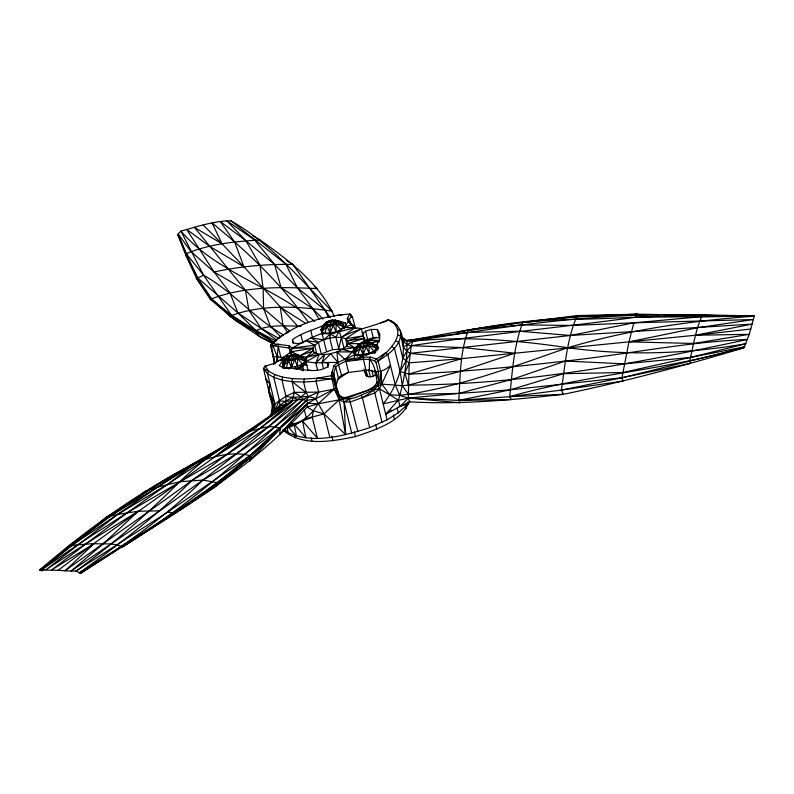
<?xml version="1.0" encoding="UTF-8"?>
<svg xmlns="http://www.w3.org/2000/svg" width="794" height="794" viewBox="0 0 794 794"><rect width="100%" height="100%" fill="white"/><g stroke="black" fill="none" stroke-linecap="round" stroke-linejoin="round"><path stroke-width="1.19" d="M295.507 358.253L293.81 354.471L291.418 356.278L287.656 356.655L282.634 363.93L283.389 368.416L282.634 363.93C284.798 357.528 292.123 352.149 298.752 355.365L299.01 356.794L297.552 358.431L297.472 366.262L298.157 368.595L295.765 369.15M333.391 333.678L336.041 331.813L336.11 323.982L337.569 322.344L337.311 320.905C330.681 317.699 323.366 323.079 321.193 329.47L321.957 333.966L321.193 329.47L326.215 322.205L329.976 321.828L332.368 320.022L334.066 323.803M366.401 355.186L369.051 353.32L369.131 345.489L370.59 343.852L370.332 342.413C363.702 339.207 356.377 344.586 354.213 350.978L354.819 354.62M79.35 572.97L80.591 573.218C159.118 522.343 243.421 477.254 307.03 407.084L318.096 403.818L339.177 399.868L344.07 402.012L350.561 401.903L374.818 393L379.482 388.891L390.479 365.339C384.365 371.364 377.249 373.21 369.359 370.212L369.488 359.265L370.461 357.141L376.366 358.858L378.133 361.022L380.723 371.552L381.874 384.117L389.745 394.807L398.35 400.166L400.206 406.419L385.695 414.15L398.35 400.166C404.295 380.971 407.362 360.744 406.955 340.676L401.099 336.904L405.109 339.892M292.291 359.861L291.418 356.278L286.197 358.293L286.445 359.732L288.351 360.575L291.398 360.615L293.78 358.779L297.552 358.431L302.425 363.999L303.109 366.113L305.015 361.121L304.608 358.61L296.847 354.511L296.102 357.121L296.648 357.886L305.015 361.121L305.7 363.205L303.109 366.113L298.157 368.595L305.015 361.121L304.608 358.61L298.752 355.365L294.921 355.871L290.435 355.255L288.947 356.913M289.254 368.942L286.336 367.89L289.095 357.935L288.569 357.25L287.656 356.655L285.711 360.168M321.957 333.966L321.6 331.981L325.014 325.282L324.756 323.843L327.654 323.486L321.193 329.47L321.6 331.981L324.895 333.44L327.654 323.486L326.215 322.205L324.756 324.835M360.833 356L357.915 354.948L360.675 344.993L359.235 343.713L354.213 350.978L354.968 355.474M719.424 315.625C671.416 314.523 623.419 318.454 575.422 319.357C520.804 319.962 467.061 330.036 413.476 339.653L411.272 345.708L409.188 362.858L408.305 398.042L409.545 401.824C460.957 404.771 512.269 399.958 563.333 394.33C624.243 381.745 684.368 365.687 743.928 347.802L749.238 334.343L754.3 316.012C655.199 313.432 555.205 312.25 457.612 332.259M284.838 357.379L273.553 363.612L264.928 366.153L263.429 368.505L274.883 374.629L282.356 377.061C281.572 386.311 288.053 395.084 285.483 404.503C211.224 461.761 132.737 513.321 58.23 570.281L39.7 569.993C86.298 529.886 136.36 493.64 191.066 465.344M58.23 570.281L64.979 570.807C141.6 515.653 220.772 463.567 292.013 401.377L294.306 392.385L292.142 381.666L292.301 378.619L282.356 377.061M714.61 315.625L702.353 315.317C695.772 328.954 693.251 346.134 689.619 361.409L690.333 363.424L621.94 377.755L510.185 389.834L458.892 393.407L408.305 398.042L383.174 403.898C396.146 387.988 403.402 367.672 403.392 347.147C403.163 336.19 400.136 322.93 388.018 319.734C372.843 327.039 356.03 328.845 341.39 337.49C331.197 336.904 318.503 339.088 312.647 348.318L300.013 355.791L297.75 356.049M274.833 363.741L270.496 345.231L272.064 343.524L288.937 345.718L290.147 353.429M275.012 363.632L271.637 347.514L273.196 345.807L278.585 344.139L276.322 362.521M380.723 371.552C382.678 386.013 372.684 390.807 362.411 398.022L369.696 427.678C342.254 436.402 309.114 445.642 282.763 429.832M271.647 416.215L273.483 405.754L268.64 391.164L268.779 386.837M274.456 413.694L274.923 403.898L267.499 373.666L263.429 368.505L268.521 389.765L273.483 405.754L270.982 415.57L274.843 410.369L279.468 400.603L286.029 396.206L294.306 392.385L318.672 392.117L334.334 389.05L335.882 387.948L333.639 373.319L335.683 366.977C345.4 359.613 358.312 356.655 370.461 357.141M288.937 345.718L292.162 348.02L312.647 348.318L312.816 351.027C319.208 357.151 329.441 354.084 336.964 351.911L345.112 359.613L345.926 361.478L363.245 359.315L369.488 359.265C377.388 367.662 374.947 379.403 379.482 388.891L389.745 394.807L399.71 395.352L408.305 398.042L458.813 400.414L509.708 396.672L563.333 394.33L561.358 390.102C565.169 365.071 566.886 338.869 577.258 315.536L637.264 314.186L702.353 315.317L696.169 315.615M270.982 415.57L272.332 406.171L279.468 400.603C288.798 403.302 297.571 397.526 306.454 400.494L315.655 398.846L334.334 389.05L331.247 375.751L333.718 366.014L337.887 362.471L354.878 354.769L363.017 355.702L373.825 352.715L378.659 347.812L376.862 344.656L379.681 338.969L379.79 333.946L377.319 329.53L371.225 329.411L365.587 331.167L362.669 333.46L363.533 338.254M277.741 411.232L279.448 409.456L280.004 405.734L279.468 400.603L273.761 377.388L274.883 374.629M365.379 341.857L364.506 338.284L362.947 335.872L361.28 328.508L354.898 327.733L330.423 333.986L329.778 338.115L332.607 349.648L343.097 348.973M285.81 427.718L293.969 423.817L302.514 421.009L317.382 438.179L312.241 417.247L313.352 410.786L318.096 403.818L334.334 389.05L339.802 397.447C353.34 403.57 366.103 389.923 379.482 388.891L387.085 419.837L369.696 427.678M333.718 366.014L335.683 366.977L338.373 377.904L335.773 386.281L339.802 397.447C336.974 389.844 332.358 381.646 333.639 373.319L331.733 372.197L339.802 397.447L339.177 399.868L345.648 434.646L324.012 413.873L315.655 398.846C306.236 393.864 295.755 399.263 286.029 396.206M363.602 342.74L364.506 338.284L347.861 340.785L345.589 338.73L341.39 337.49L339.038 331.287L344.338 327.555L351.553 324.627L356.02 328.587L348.258 321.639L347.315 318.245L350.025 313.997L352.407 317.034L355.494 328.289M369.359 370.212L365.925 370.252L362.967 357.211L354.581 360.397L354.114 358.392L354.878 354.769L352.278 351.921L342.264 349.42L336.964 351.911L337.887 362.471L341.549 375.205L338.373 377.904M333.143 376.088L331.247 375.751L316.895 378.232L316.002 381.259L318.672 392.117L308.34 396.593L306.454 400.494L307.834 403.283L307.03 407.084L313.352 410.786L324.012 413.873L339.177 399.868L343.355 399.054L351.722 433.177M316.608 353.36L314.623 345.281L292.162 348.02L290.445 353.28L292.162 348.02L310.97 337.817L322.027 333.371L330.423 333.986L335.931 337.271L338.73 348.814L341.39 337.49L354.898 327.733L351.553 324.627M753.843 316.598L754.3 316.012L701.171 316.727L633.86 322.821L628.947 341.877L621.94 377.755L623.191 381.051L561.358 390.102L509.708 396.672C512.378 371.681 513.688 345.668 522.988 322.116L523.494 322.384L521.053 322.711M333.649 378.867L316.895 378.232L304.479 379.036L303.596 382.053L306.186 392.583L308.34 396.593L303.159 399.442L268.481 426.775L236.791 453.682L202.927 480.062L159.763 510.83L71.093 571.045L64.979 570.807L94.178 543.612C103.538 544.466 113.879 542.501 122.504 546.947L215.908 486.454L251.202 456.778L280.451 428.452L307.834 403.283L315.655 398.846L318.672 392.117M268.64 391.164L270.149 384.475L266.02 379.036L267.33 382.073M391.918 346.7L394.439 348.338L400.136 371.552L408.662 374.153C461.086 371.999 513.341 367.116 565.447 361.032C626.258 354.551 686.334 341.916 747.551 339.415C636.004 363.573 522.938 384.633 408.424 385.12L402.33 385.686L381.874 384.117L379.631 382.41L378.361 371.92L376.128 362.838C385.894 352.159 410.012 334.582 390.4 320.597M397.347 329.133L400.365 330.423C402.975 344.705 388.594 354.412 378.133 361.022M342.81 328.666L343.802 326.205L343.167 324.16L337.311 320.905L333.48 321.411L329.004 320.806L329.976 321.828L330.86 325.411M377.279 350.263L376.187 345.668L368.426 341.569L367.672 344.169L374.004 351.057L374.689 353.171L376.822 347.712L376.187 345.668L370.332 342.413L366.491 342.929L362.014 342.313L362.997 343.336L363.87 346.918M317.61 370.054L315.853 362.908L319.257 354.332L306.226 357.36L300.013 355.791L291.319 351.663L280.103 360.148L286.088 358.66M397.854 335.118L400.831 336.051L402.945 340.954L407.312 344.894L411.272 345.708L463.537 347.603L514.84 353.211L461.8 358.64L409.188 362.858L404.841 373.021L408.424 385.12L460.47 371.324L514.84 353.211L695.604 335.227L750.916 329.024M348.258 321.639L352.963 325.56L348.258 321.639L344.338 327.555L354.898 327.733M284.609 431.45C304.856 446.754 332.448 441.196 355.464 436.621C375.006 429.743 399.908 422.815 409.049 402.34M380.564 323.694L381.001 322.672L385.04 321.689M541.736 320.359L577 316.439L637.264 314.186L635.865 317.263C561.07 327.376 485.918 334.453 411.272 345.708L406.826 351.186L402.796 358.213L409.188 362.858M382.043 422.428L374.818 393L373.329 390.072L377.14 381.636L379.631 382.41L375.79 371.185M284.57 361.766L282.634 363.93L283.041 366.431L286.336 367.89L291.458 367.175L294.763 359.831L297.552 358.431M272.947 414.508C276.53 406.369 285.076 401.159 292.867 397.447L298.078 399.451L306.186 392.583L292.142 381.666L282.069 380.088L273.761 377.388L267.499 373.666L268.719 370.977L264.928 366.153L266.665 366.471M409.545 401.824L400.206 406.419L400.454 405.893M335.931 337.271L339.038 331.287M271.22 416.006L274.923 403.898L268.521 389.765M354.114 358.392L345.112 359.613L352.278 351.921L354.68 347.663L357.935 346.234M275.587 412.781L280.004 405.734L285.483 404.503L292.013 401.377L250.874 430.874L242.051 434.973L167.852 484.181L127.338 512.646L51.67 569.894L94.178 543.612L77.594 544.753L68.314 546.272L63.917 550.381M349.956 323.039L349.122 319.704L351.365 316.211L350.025 313.997C322.156 316.141 293.085 324.349 272.064 343.524L277.235 356.724L278.009 361.399M353.469 327.962L354.64 326.116L353.658 325.361L354.997 328.508M215.908 486.454L218.201 482.911L251.202 456.778L250.001 455.677C235.024 451.468 218.965 455.25 204.495 459.746C168.834 473.264 139.089 498.582 106.108 517.202L99.756 522.958M355.265 350.045L354.68 347.663L342.264 349.42L346.115 346.492L348.05 343.494L347.861 340.785L362.947 335.872L345.589 338.73L347.226 345.628M272.67 343.742L259.648 336.567L235.828 320.627L210.311 299.348L196.485 278.466L185.607 254.676L186.262 253.723C209.298 243.897 235.193 241.475 260.075 239.947C289.016 260.72 319.704 283.091 334.423 316.717M286.217 358.848L283.021 360.337L279.25 365.647L284.53 368.406C298.594 366.868 314.037 374.937 327.247 366.967L328.835 364.178L326.949 362.58L315.853 362.908L305.928 361.786L306.226 357.36L312.816 351.027L300.013 355.791M281.185 359.613L283.26 356.794L283.915 359.047M409.992 401.436L407.927 404.166L398.32 412.84L387.085 419.837M276.57 339.951L279.984 336.646L270.496 345.231L271.637 347.514M227.054 445.305L228.622 443.538L254.537 427.162M374.689 353.171L375.979 351.712M363.9 369.22L366.491 376.108C369.776 377.755 374.401 376.555 376.684 373.726M333.48 321.411L335.405 320.061L343.167 324.16L343.574 326.662L338.145 332.607M354.858 350.263L356.149 348.824M371.87 353.35L376.594 348.169L370.59 343.852L367.672 344.169L370.332 342.413M293.949 368.744L297.472 366.262L294.763 359.831L290.276 359.186L283.041 366.431L283.389 368.416M344.259 328.756L343.574 326.662L336.11 323.982L333.321 325.381L328.835 324.736L321.6 331.981L323.843 334.076M318.096 403.818L307.834 403.283L279.528 434.487L280.451 428.452C270.913 424.284 260.363 428.611 250.874 430.874L285.483 404.503M376.594 348.169L369.131 345.489L366.342 346.889L361.856 346.244L354.62 353.489L357.608 356.288M282.634 363.93L289.095 357.935L286.197 358.293M366.56 340.874L367.711 339.634L379.056 340.616M400.206 406.419L408.305 398.042L460.163 402.826L458.813 400.414C460.212 376.932 459.964 351.881 468.43 329.857L518.601 323.049M159.763 510.83L138.325 511.227L103.18 543.821L71.093 571.045L75.956 571.134L79.44 572.712C119.001 544.585 157.639 514.909 191.9 480.4C232.434 457.344 271.995 432.125 306.454 400.494C266.566 442.834 222.846 481.64 174.065 513.49L142.434 533.618M315.853 362.908L324.736 354.531L321.957 362.451L323.426 368.406M374.004 351.057L369.051 353.32L357.915 354.948L354.62 353.489L358.025 346.789L357.766 345.35L362.997 343.336L365.379 341.529L367.086 345.311M313.352 410.786C306.077 419.192 296.698 425.256 285.959 428.075M350.085 397.109L371.235 389.08L375.512 385.169L377.875 386.023L381.874 384.117M299.666 326.642L301.174 325.272M242.954 435.013C219.878 447.677 198.639 463.398 179.752 481.73C147.307 513.936 112.927 544.208 75.956 571.134L167.931 511.951L250.001 455.677L280.451 428.452L249.385 461.403L251.202 456.778C197.18 499.982 137.819 535.811 79.44 572.712L80.591 573.218C123.824 545.577 166.313 516.249 202.927 480.062C240.959 458.902 275.796 432.67 307.834 403.283M369.488 359.265L374.361 360.675L385.408 352.804L387.819 354.541L395.243 384.772L399.71 395.352L408.444 394.33C463.378 385.606 515.475 365.786 567.819 347.703C628.391 329.798 691.058 320.756 753.953 316.201L635.865 317.263M330.502 334.602L329.957 326.165L328.835 324.736L325.014 325.282L326.92 326.126L329.957 326.165L332.339 324.319L337.569 322.344L343.574 326.662M354.779 354.352L354.213 350.978L358.025 346.789L359.93 347.633L362.977 347.673L365.359 345.837L370.59 343.852M330.423 333.986L323.694 339.892L310.97 337.817L318.404 342.393L321.282 353.906L332.607 349.648M270.496 345.231L273.97 342.214M386.043 321.451L388.018 319.734L397.457 325.421M141.977 493.967L144.776 491.575L157.42 487.129L179.752 481.73L202.927 480.062L218.201 482.911L174.065 513.49L167.931 511.951M290.356 426.844L293.969 423.817L295.656 424.224L304.122 419.272L324.012 413.873L329.788 437.385M179.722 472.39L182.59 470.108M364.714 341.807L367.642 339.514L373.279 337.758L379.373 337.877L377.319 329.53M337.113 379.879L348.278 372.148M43.849 569.437L41.923 570.876L39.7 569.993L110.376 516.1L149.48 489.838L182.511 469.969M280.173 360.804L283.905 358.064M68.314 546.272L110.376 516.1L234.448 439.727M294.921 355.871L296.847 354.511M366.491 342.929L368.426 341.569L376.187 345.668M279.448 409.456L242.051 434.973L215.373 456.381L260.114 428.413L298.078 399.451L268.481 426.775L226.647 454.704L127.338 512.646L77.594 544.753L41.874 569.745L71.708 545.577L187.692 466.673L235.084 439.876L194.967 463.498L167.852 484.181L117.691 514.413L46.012 569.715L85.355 544.039L138.325 511.227L117.691 514.413L106.108 517.202M122.504 546.947C188.247 505.153 248.125 454.486 303.159 399.442L300.708 396.692L294.306 392.385M337.311 320.905L334.661 322.662L340.983 329.55L336.041 331.813L324.895 333.44M298.752 355.365L296.102 357.121L299.01 356.794L305.015 361.121M345.589 338.73L361.28 328.508M385.695 414.15L391.779 410.18M80.591 573.218L103.061 558.678M105.106 557.358L109.185 554.708M111.229 553.388L115.319 550.748M117.363 549.418L119.398 548.098L117.264 549.408M183.543 469.343L202.807 458.833M123.566 545.468L126.712 543.493M129.859 541.518L132.995 539.543M136.141 537.568L139.287 535.593M279.18 337.678L283.398 335.108M285.512 333.817L288.679 331.882M318.404 342.393L306.415 340.686L301.71 342.968L296.906 343.663L292.847 342.631L292.44 339.713C302.177 332.259 314.444 329.927 325.133 324.617M273.88 342.512L230.607 316.756L211.72 299.11L196.485 278.466L203.611 275.25C232.97 291.616 254.318 318.463 283.617 334.979M408.662 374.153L461.8 358.64L410.17 353.35L406.826 351.186L403.392 347.147L412.483 341.251C494.116 328.041 576.454 315.546 659.258 314.821M239.381 437.425L237.227 438.645L239.371 437.514M319.257 354.332L305.928 361.786L307.973 370.123L311.288 370.5M287.557 354.868L285.642 355.92L288.877 356.308M375.612 385.904L367.304 390.469L343.574 398.3M315.119 353.112L306.226 357.36L306.812 359.751M299.01 356.794L293.78 358.779L294.763 359.831L291.398 360.615L290.276 359.186L286.445 359.732L283.041 366.431L285.284 368.525M302.425 363.999L297.472 366.262L291.458 367.175L288.351 360.575M324.756 323.843L329.976 321.828M341.549 375.205L348.616 372.416L365.925 370.252M312.241 417.247L302.514 421.009L305.928 437.792L293.969 423.817L288.639 424.671M376.346 337.192L370.59 339.336L366.074 340.09M346.115 346.492L354.68 347.663L348.05 343.494L364.506 338.284M222.628 308.985L230.607 316.756L231.65 315.426C263.558 304.003 298.971 306.355 332.011 311.159C299.983 279.359 270.794 243.361 230.994 220.871C213.834 220.831 197.319 226.667 180.923 231.104L178.134 233.942L178.015 235.193L185.607 254.676L197.607 277.801L211.72 299.11L231.65 315.426L254.834 331.167L259.648 336.567L273.702 343.375M743.928 347.802L621.94 377.755L561.358 390.102M370.699 343.197L379.036 341.142M399.064 406.329L407.927 404.166L407.411 402.032M329.957 326.165L333.321 325.381L336.041 331.813M357.766 345.35L360.675 344.993L358.025 346.789L361.856 346.244L362.977 347.673L366.342 346.889L369.051 353.32M457.344 332.398L468.103 330.046L521.529 324.915L573.04 325.441L633.86 322.821L753.437 319.545L697.747 327.694L628.947 341.877L693.569 343.465L749.238 334.343L695.604 335.227L752.404 324.051L570.469 335.475L410.17 353.35L400.136 371.552L402.33 385.686L408.444 394.33L458.892 393.407L511.316 379.631L565.447 361.032L624.501 363.88L690.433 357.439L744.851 346.74C668.002 370.282 586.905 374.292 509.708 396.672L511.296 399.59L458.813 400.414L510.185 389.834L563.512 373.706L622.933 372.485L690.433 357.439L746.032 343.703C687.197 353.965 627.032 356.01 567.819 347.703C516.418 340.13 464.341 335.773 412.483 341.251L406.101 340.616L466.882 332.507L519.445 331.237L570.469 335.475L633.86 322.821M336.001 321.133L338.254 320.657L345.281 322.969L345.866 325.351M274.188 342.293L255.827 330.433L237.902 312.896L197.607 277.801L186.262 253.723L178.134 233.942L190.749 251.281L214.062 272.005C239.907 266.298 266.397 264.055 292.837 264.382L330.284 317.66M331.743 378.52L316.002 381.259L303.596 382.053L292.142 381.666M313.511 351.762L312.647 348.318L291.319 351.663L291.954 355.682M413.476 339.653L402.945 340.954M577.258 315.536L527.166 321.917L532.01 321.441M632.381 314.811L637.264 314.186M337.569 322.344L334.661 322.662L335.405 320.061L343.167 324.16M534.441 321.163L539.305 320.627M359.235 343.713L362.997 343.336M336.11 323.982L332.339 324.319L333.321 325.381L330.026 332.726L326.92 326.126M369.131 345.489L365.359 345.837L366.342 346.889L363.037 354.233L363.523 356.109M337.192 315.228L341.817 315.099M365.736 340.368L370.649 340.249L379.056 341.877M301.075 326.245C285.78 326.016 268.938 324.081 254.834 331.167L235.828 320.627L232.295 317.392M468.43 329.857L474.604 329.828M336.964 351.911L352.278 351.921M665.412 314.89L702.353 315.317M348.05 343.494L359.841 343.772M724.426 315.863L746.489 316.419L724.336 315.764M292.301 378.619L304.479 379.036M276.471 356.109L278.734 356.337M273.196 345.807L288.798 347.961L291.259 349.717M406.101 340.616L408.453 340.963M284.411 357.806L273.861 356.595L273.076 355.762L274.277 363.602M367.711 339.634L371.235 340.318M304.132 364.664L307.238 365.448M395.878 341.083L398.836 342.095L402.796 358.213M358.67 355.504L362.967 357.211M371.235 389.08L373.329 390.072M213.457 300.976L210.311 299.348C244.115 285.949 281.632 286.952 317.431 288.609L314.454 286.436M276.203 341.202L255.827 330.433L231.65 315.426L203.611 275.25L186.262 253.723L178.015 235.193L179.176 237.247M306.415 340.686L314.623 345.281M279.18 338.572L261.157 328.379L237.902 312.896L229.923 292.768L214.062 272.005L186.679 229.377L209.795 246.438L243.927 266.804L297.413 325.848M252.74 235.768L260.075 239.947M214.062 272.005L245.455 290.267L263.578 308.538L289.84 331.187M286.505 260.492L292.837 264.382M305.908 323.515L280.232 307.209L283.13 325.917L287.746 332.726M401.417 337.222L405.168 339.941M276.778 340.169L261.157 328.379L248.859 310.176L245.455 290.267L194.371 227.312L222.112 243.897L243.927 266.804L234.637 242.041L220.266 221.496L245.932 240.751L274.645 264.561L297.284 287.706L324.706 309.739L328.379 317.153M351.365 316.211L352.407 317.034M314.752 321.451C273.493 286.535 216.901 273.027 180.923 231.104L203.611 275.25M347.315 318.245L349.122 319.704L351.841 324.865M230.994 220.871L285.999 264.352L297.284 287.706L312.737 308.628L319.069 319.277M203.115 224.95L222.112 243.897L212.077 222.935C247.966 252.155 281.82 284.351 308.38 322.463M280.679 336.785L270.536 326.533L263.578 308.538L263.122 288.391L260.075 265.325L245.932 240.751L226.806 220.782L254.745 240.086L274.645 264.561L281.076 287.627L312.737 308.628L322.95 319.009M329.5 308.618L332.011 311.159M290.435 355.255L291.418 356.278M288.053 426.745L296.529 436.323L293.969 423.817M284.58 429.048L288.391 433.405L287.051 427.41M374.361 360.675L376.128 362.838M196.485 278.466L199.532 282.247M185.607 254.676L186.888 256.75M359.93 347.633L363.037 354.233L362.977 347.673M353.658 325.361L355.107 328.518M334.334 389.05L339.177 399.868M361.28 395.194L362.411 398.022M364.615 370.461L366.491 376.108M365.697 370.024L368.039 376.793M273.553 363.612L273.781 364.377M368.476 369.686L370.5 376.822M349.122 319.704L349.916 322.533M322.027 333.371L326.542 351.414M405.446 405.198L406.31 408.731M397.149 408.066L398.32 412.84M376.862 344.656L378.033 349.42M393.328 414.845L394.489 419.55M371.225 329.411L373.279 337.758M365.587 331.167L367.642 339.514M362.669 333.46L364.426 340.606M364.367 342.472L365.24 346.015M360.139 344.298L360.724 346.66M351.077 314.831L351.643 317.173M375.671 424.532L376.822 429.236M338.254 320.657L338.839 323.039M345.926 361.478L348.616 372.416M331.356 320.965L332.507 325.679M357.846 431.559L348.993 397.466L342.988 397.447L339.604 395.799L343.355 399.054L342.988 397.447L349.707 398.985L344.07 402.012L345.648 434.646M354.303 431.926L355.464 436.621M327.128 322.791L327.704 325.153M322.126 326.443L322.711 328.825M333.639 373.319L336.328 384.246M326.949 362.58L328.121 367.344M310.682 330.205L312.439 337.361M331.813 436.124L332.974 440.829M300.827 334.641L302.881 342.978M292.44 339.713L293.314 343.296M292.788 355.414L293.661 358.957M304.281 409.605L306.295 417.833M311.198 437.802L312.072 441.325M288.569 357.25L289.145 359.603M283.021 360.337L283.607 362.729M278.188 346.333L280.868 357.27M291.229 421.624L291.805 423.976M294.405 434.546L295.269 438.07M268.441 390.082L272.779 407.739M341.39 337.49L344.189 349.013M400.831 336.051L403.392 347.147M312.647 348.318L313.412 351.861M371.939 370.143L373.24 376.187M305.243 360.655L305.7 363.205M343.802 326.205L344.11 327.902M374.768 370.341L375.502 375.056M300.618 366.808L301.174 370.341M302.375 365.379L302.971 370.113M302.544 366.034L303.149 370.887M345.281 322.969L345.37 325.143M291.398 360.615L291.458 367.175M330.8 353.707L321.957 362.451L337.887 362.471L330.8 353.707"/></g></svg>
